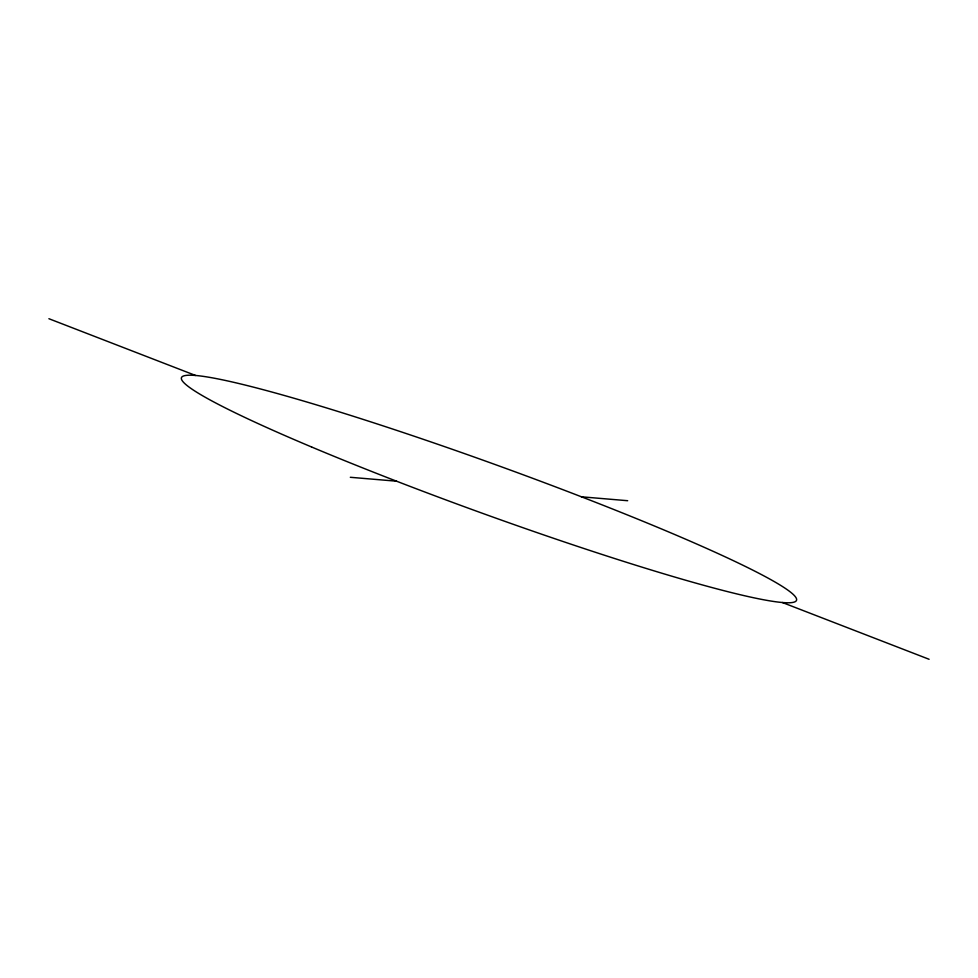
<?xml version="1.0" encoding="UTF-8"?>
<svg xmlns="http://www.w3.org/2000/svg" width="978" height="978" viewBox="0 0 978 978"><rect width="100%" height="100%" fill="white"/><g stroke="black" fill="none" stroke-linecap="round" stroke-linejoin="round"><path stroke-width="1.47" d="M350.32 477.288L396.542 481.188M581.458 496.812L627.68 500.712M48.9 318.718L195.6 375.479M782.4 602.521L929.1 659.282M311.603 446.995A327.031 25.086 19.9 0 0 795.346 601.58A327.031 25.086 19.9 0 0 360.051 418.413A327.031 25.086 19.9 0 0 311.603 446.995"/></g></svg>
